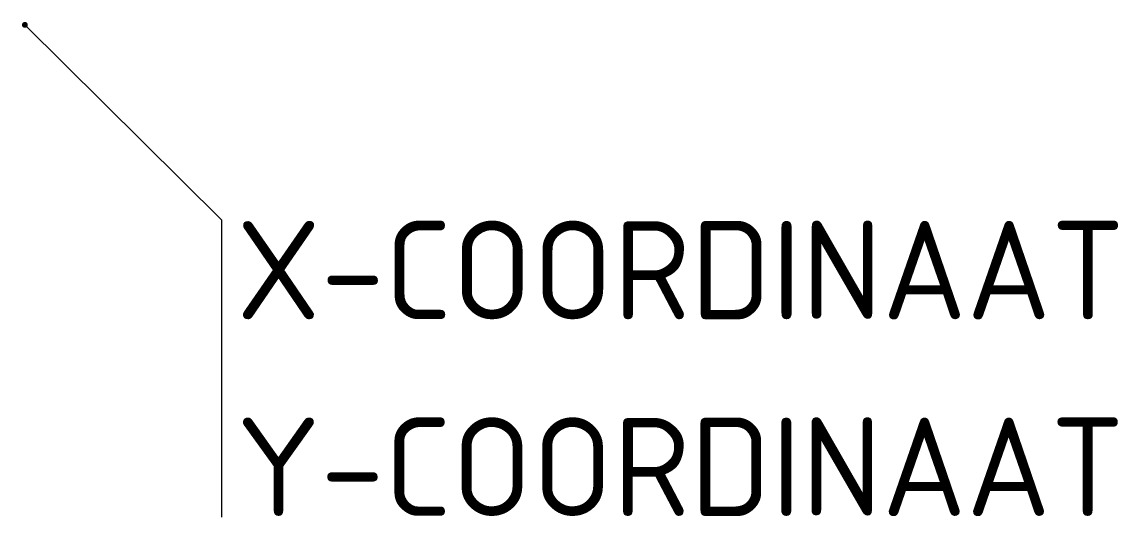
# Model space of a CAD drawing. Extents: x -0.1 to 27.8, y -12.5 to 0.1.
import ezdxf

# ---------------------------------------------------------------- set-up
doc = ezdxf.new("R2010")
doc.units = 0
doc.styles.add('NLCS-ISO', font='NLCS-ISO.ttf', dxfattribs={"height": 0.0025})

msp = doc.modelspace()

# ---------------------------------------------------------------- hatches: boundary and pattern name
h = msp.add_hatch(color=256)
h.dxf.hatch_style = 1
edge = h.paths.add_edge_path()
edge.add_arc((0, 0), 0.075, 0, 360)

# ---------------------------------------------------------------- linework, layer by layer
msp.add_line((5, -4.959), (0, 0))
at = {"flags": 128}
msp.add_lwpolyline([(5, -4.959), (5, -12.511)], dxfattribs=at)

# ---------------------------------------------------------------- texts
at = {"style": 'NLCS-ISO'}
for tag, p, s in [('X-COORDINAAT', (5.377, -7.483), 'X = 0.000'), ('Y-COORDINAAT', (5.377, -12.483), 'Y = 0.000')]:
    msp.add_attdef(tag, p, s, height=2.5, dxfattribs=at)

doc.saveas('drawing.dxf')
